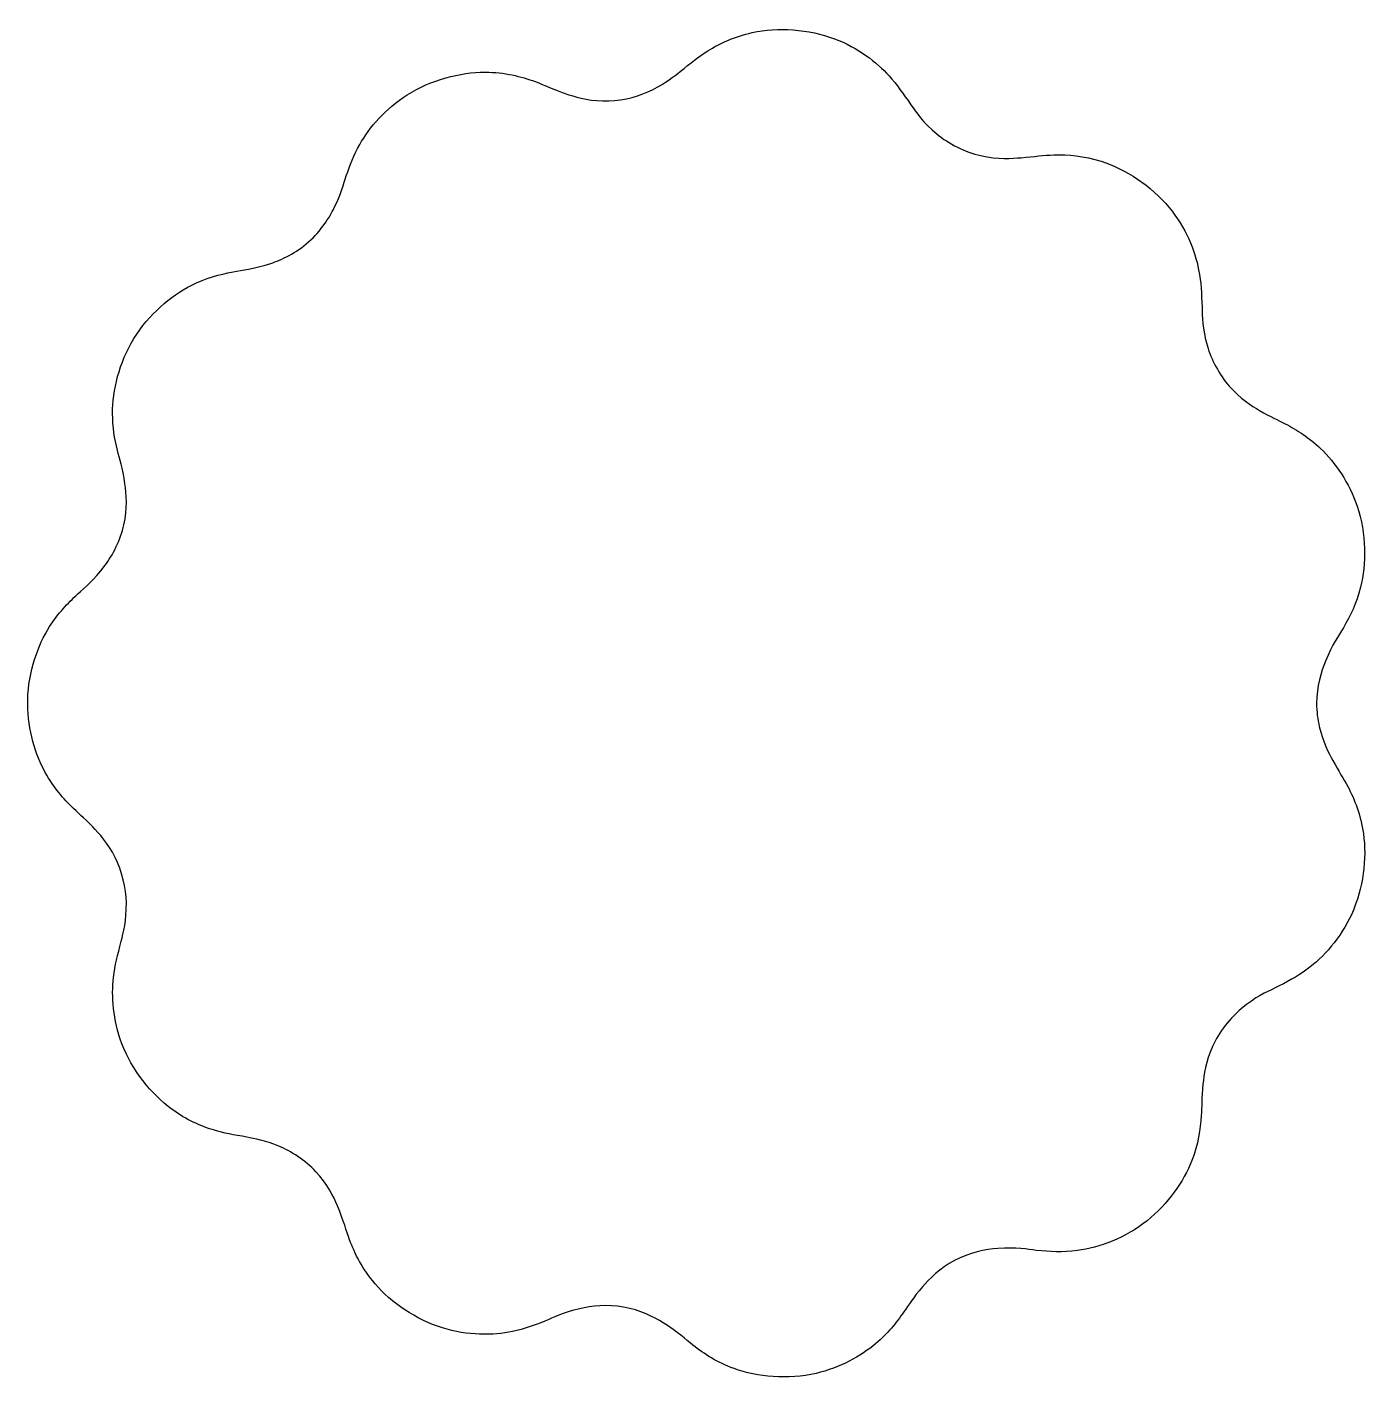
# Model space of a CAD drawing. Header units: millimetres. Extents: x -25.3 to 24.6, y -25.2 to 25.2.
import ezdxf

# ---------------------------------------------------------------- set-up
doc = ezdxf.new("R2010")
doc.units = ezdxf.units.MM

msp = doc.modelspace()

# ---------------------------------------------------------------- linework, layer by layer
msp.add_open_spline([(22.7, 0), (22.7, 0.612), (22.864, 1.179), (23.026, 1.565), (23.296, 2.21), (23.519, 2.502), (23.698, 2.811), (23.958, 3.262), (24.184, 3.717), (24.337, 4.322), (24.555, 5.18), (24.556, 6.311), (24.209, 7.339), (23.915, 8.207), (23.394, 8.966), (22.849, 9.486), (22.406, 9.908), (21.976, 10.174), (21.533, 10.407), (21.266, 10.547), (20.99, 10.666), (20.577, 10.905), (20.272, 11.082), (19.856, 11.346), (19.448, 11.807), (19.07, 12.236), (18.77, 12.824), (18.631, 13.302), (18.437, 13.974), (18.446, 14.407), (18.433, 14.746), (18.412, 15.273), (18.402, 15.663), (18.308, 16.144), (18.17, 16.856), (17.827, 17.714), (17.203, 18.47), (16.54, 19.274), (15.578, 19.898), (14.677, 20.184), (14.028, 20.391), (13.434, 20.439), (12.917, 20.423), (12.534, 20.411), (12.208, 20.361), (11.698, 20.318), (11.348, 20.288), (10.861, 20.243), (10.187, 20.394), (9.622, 20.521), (8.984, 20.846), (8.564, 21.193), (8.035, 21.632), (7.791, 22.008), (7.595, 22.284), (7.287, 22.72), (7.084, 23.029), (6.777, 23.369), (6.314, 23.88), (5.63, 24.415), (4.747, 24.748), (3.786, 25.11), (2.633, 25.183), (1.685, 24.976), (1.023, 24.832), (0.47, 24.576), (0.031, 24.3), (-0.333, 24.072), (-0.604, 23.843), (-0.997, 23.532), (-1.234, 23.344), (-1.524, 23.1), (-2.036, 22.845), (-2.462, 22.633), (-3.079, 22.449), (-3.662, 22.432), (-4.286, 22.413), (-4.79, 22.546), (-5.141, 22.661), (-5.745, 22.859), (-6.046, 23.021), (-6.4, 23.151), (-6.927, 23.346), (-7.529, 23.501), (-8.268, 23.503), (-9.193, 23.506), (-10.285, 23.216), (-11.164, 22.659), (-11.975, 22.146), (-12.574, 21.444), (-12.932, 20.809), (-13.158, 20.407), (-13.295, 20.044), (-13.433, 19.638), (-13.535, 19.336), (-13.618, 18.998), (-13.88, 18.459), (-14.061, 18.086), (-14.374, 17.589), (-14.837, 17.18), (-15.3, 16.771), (-15.846, 16.514), (-16.25, 16.381), (-16.926, 16.157), (-17.296, 16.136), (-17.65, 16.067), (-18.162, 15.968), (-18.656, 15.84), (-19.216, 15.557), (-19.976, 15.172), (-20.795, 14.475), (-21.342, 13.586), (-21.898, 12.68), (-22.14, 11.632), (-22.137, 10.795), (-22.136, 10.282), (-22.061, 9.857), (-21.959, 9.43), (-21.881, 9.099), (-21.767, 8.779), (-21.676, 8.174), (-21.619, 7.793), (-21.583, 7.25), (-21.715, 6.65), (-21.845, 6.061), (-22.143, 5.503), (-22.415, 5.138), (-22.855, 4.548), (-23.174, 4.314), (-23.433, 4.071), (-23.821, 3.706), (-24.157, 3.363), (-24.481, 2.854), (-24.922, 2.161), (-25.272, 1.175), (-25.298, 0.139), (-25.322, -0.811), (-25.074, -1.758), (-24.701, -2.472), (-24.397, -3.057), (-24.04, -3.477), (-23.672, -3.842), (-23.446, -4.065), (-23.212, -4.26), (-22.876, -4.604), (-22.637, -4.848), (-22.317, -5.194), (-22.041, -5.74), (-21.786, -6.242), (-21.635, -6.898), (-21.625, -7.416), (-21.611, -8.108), (-21.737, -8.537), (-21.819, -8.866), (-21.947, -9.389), (-22.049, -9.749), (-22.102, -10.213), (-22.183, -10.907), (-22.13, -11.788), (-21.789, -12.679), (-21.42, -13.645), (-20.705, -14.555), (-19.923, -15.124), (-19.397, -15.506), (-18.864, -15.743), (-18.385, -15.89), (-17.977, -16.014), (-17.628, -16.07), (-17.141, -16.161), (-16.844, -16.217), (-16.471, -16.276), (-15.943, -16.495), (-15.505, -16.676), (-14.963, -17.017), (-14.565, -17.446), (-14.142, -17.902), (-13.909, -18.371), (-13.765, -18.713), (-13.516, -19.301), (-13.441, -19.635), (-13.309, -19.987), (-13.113, -20.51), (-12.841, -21.062), (-12.365, -21.62), (-11.769, -22.319), (-10.843, -22.959), (-9.85, -23.265), (-8.914, -23.554), (-7.97, -23.547), (-7.244, -23.397), (-6.796, -23.304), (-6.435, -23.171), (-6.04, -23.01), (-5.725, -22.881), (-5.397, -22.705), (-4.742, -22.548), (-4.318, -22.446), (-3.708, -22.382), (-3.105, -22.489), (-2.494, -22.598), (-1.98, -22.854), (-1.638, -23.069), (-1.063, -23.43), (-0.813, -23.684), (-0.528, -23.905), (-0.097, -24.24), (0.368, -24.546), (1.009, -24.78), (1.866, -25.094), (3.013, -25.201), (4.066, -24.955), (4.945, -24.75), (5.724, -24.32), (6.277, -23.852), (6.736, -23.465), (7.034, -23.084), (7.333, -22.66), (7.507, -22.412), (7.673, -22.136), (8.02, -21.732), (8.274, -21.436), (8.668, -21.048), (9.215, -20.755), (9.756, -20.466), (10.378, -20.332), (10.831, -20.302), (11.537, -20.256), (11.915, -20.339), (12.26, -20.374), (12.771, -20.427), (13.229, -20.456), (13.797, -20.381), (14.601, -20.275), (15.574, -19.916), (16.386, -19.272), (17.162, -18.656), (17.749, -17.808), (18.053, -17.027), (18.29, -16.417), (18.372, -15.877), (18.406, -15.362), (18.427, -15.03), (18.417, -14.713), (18.468, -14.185), (18.502, -13.833), (18.57, -13.344), (18.821, -12.782), (19.064, -12.239), (19.497, -11.707), (19.886, -11.382), (20.436, -10.924), (20.83, -10.762), (21.136, -10.609), (21.594, -10.379), (21.951, -10.199), (22.352, -9.903), (22.95, -9.462), (23.593, -8.758), (24.006, -7.85), (24.438, -6.901), (24.575, -5.775), (24.443, -4.856), (24.341, -4.147), (24.114, -3.581), (23.859, -3.101), (23.702, -2.805), (23.532, -2.548), (23.303, -2.133), (23.146, -1.846), (22.936, -1.459), (22.8, -0.871), (22.739, -0.606), (22.7, -0.304), (22.7, 0)], degree=3, knots=[0, 0, 0, 0, 0.034306, 0.034306, 0.034306, 0.091601, 0.091601, 0.091601, 0.175168, 0.175168, 0.175168, 0.293648, 0.293648, 0.293648, 0.393678, 0.393678, 0.393678, 0.474911, 0.474911, 0.474911, 0.523886, 0.523886, 0.523886, 0.560112, 0.560112, 0.560112, 0.593753, 0.593753, 0.593753, 0.641021, 0.641021, 0.641021, 0.714623, 0.714623, 0.714623, 0.823506, 0.823506, 0.823506, 0.939291, 0.939291, 0.939291, 1.022789, 1.022789, 1.022789, 1.084522, 1.084522, 1.084522, 1.126989, 1.126989, 1.126989, 1.162569, 1.162569, 1.162569, 1.207433, 1.207433, 1.207433, 1.278134, 1.278134, 1.278134, 1.384424, 1.384424, 1.384424, 1.500117, 1.500117, 1.500117, 1.580939, 1.580939, 1.580939, 1.647835, 1.647835, 1.647835, 1.688198, 1.688198, 1.688198, 1.721764, 1.721764, 1.721764, 1.757664, 1.757664, 1.757664, 1.81945, 1.81945, 1.81945, 1.911446, 1.911446, 1.911446, 2.026364, 2.026364, 2.026364, 2.132382, 2.132382, 2.132382, 2.199468, 2.199468, 2.199468, 2.249504, 2.249504, 2.249504, 2.284087, 2.284087, 2.284087, 2.318757, 2.318757, 2.318757, 2.376773, 2.376773, 2.376773, 2.460564, 2.460564, 2.460564, 2.574369, 2.574369, 2.574369, 2.69027, 2.69027, 2.69027, 2.761302, 2.761302, 2.761302, 2.816332, 2.816332, 2.816332, 2.851063, 2.851063, 2.851063, 2.885222, 2.885222, 2.885222, 2.940555, 2.940555, 2.940555, 3.023522, 3.023522, 3.023522, 3.136555, 3.136555, 3.136555, 3.240121, 3.240121, 3.240121, 3.324908, 3.324908, 3.324908, 3.376844, 3.376844, 3.376844, 3.413689, 3.413689, 3.413689, 3.447568, 3.447568, 3.447568, 3.49285, 3.49285, 3.49285, 3.564563, 3.564563, 3.564563, 3.671634, 3.671634, 3.671634, 3.787723, 3.787723, 3.787723, 3.865706, 3.865706, 3.865706, 3.932207, 3.932207, 3.932207, 3.97271, 3.97271, 3.97271, 4.00625, 4.00625, 4.00625, 4.042005, 4.042005, 4.042005, 4.10361, 4.10361, 4.10361, 4.195157, 4.195157, 4.195157, 4.30976, 4.30976, 4.30976, 4.417844, 4.417844, 4.417844, 4.484582, 4.484582, 4.484582, 4.537607, 4.537607, 4.537607, 4.571961, 4.571961, 4.571961, 4.606834, 4.606834, 4.606834, 4.665446, 4.665446, 4.665446, 4.753911, 4.753911, 4.753911, 4.872428, 4.872428, 4.872428, 4.971379, 4.971379, 4.971379, 5.053366, 5.053366, 5.053366, 5.101245, 5.101245, 5.101245, 5.136293, 5.136293, 5.136293, 5.170934, 5.170934, 5.170934, 5.224891, 5.224891, 5.224891, 5.304684, 5.304684, 5.304684, 5.417769, 5.417769, 5.417769, 5.525946, 5.525946, 5.525946, 5.610378, 5.610378, 5.610378, 5.66476, 5.66476, 5.66476, 5.700997, 5.700997, 5.700997, 5.735922, 5.735922, 5.735922, 5.785283, 5.785283, 5.785283, 5.859158, 5.859158, 5.859158, 5.969424, 5.969424, 5.969424, 6.084632, 6.084632, 6.084632, 6.173591, 6.173591, 6.173591, 6.228388, 6.228388, 6.228388, 6.266154, 6.266154, 6.266154, 6.283185, 6.283185, 6.283185, 6.283185])

doc.saveas('drawing.dxf')
